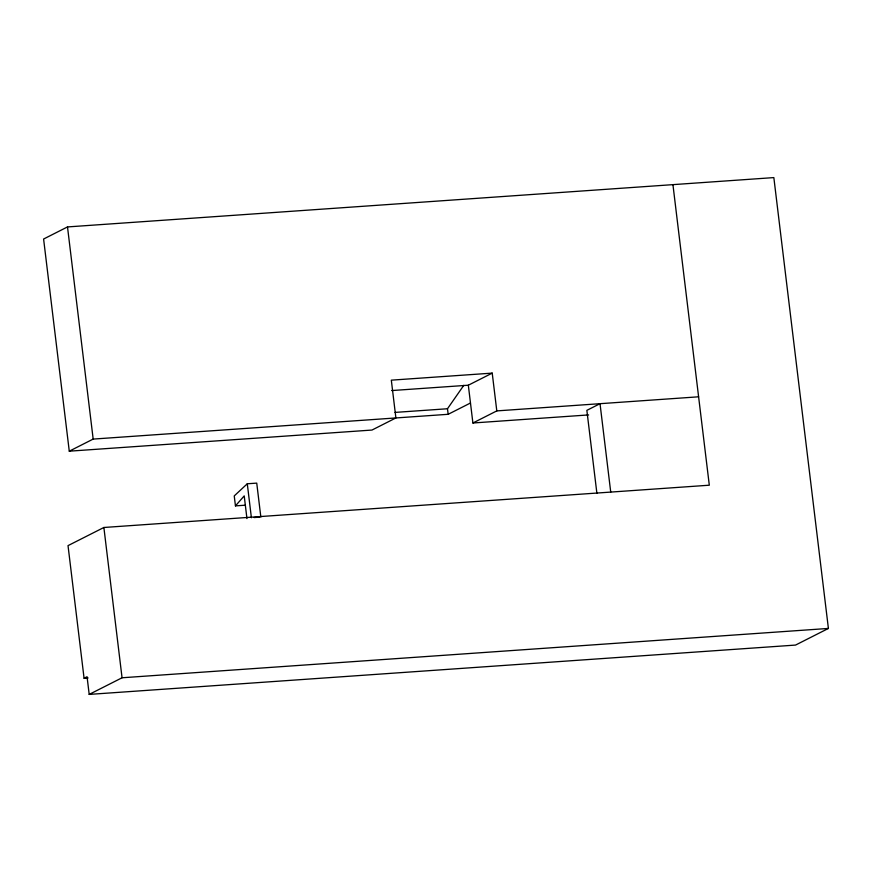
<?xml version="1.0" encoding="UTF-8"?>
<svg xmlns="http://www.w3.org/2000/svg" width="872" height="872" viewBox="0 0 872 872"><rect width="100%" height="100%" fill="white"/><g stroke="black" fill="none" stroke-linecap="round" stroke-linejoin="round"><path stroke-width="1.31" d="M672.933 184.646L709.307 485.203L103.877 527.484L68.027 545.632L84.072 678.242L87.058 676.727L89.195 694.406L795.537 645.073L828.4 628.439L773.846 177.594L67.504 226.927L43.6 239.026L69.27 451.184L93.173 439.085L448.164 414.298L447.489 408.75L463.784 385.348M260.848 517.085L256.739 483.121L247.288 483.775L234.241 495.917L235.451 505.88L244.215 495.906L246.95 518.578M468.329 385.217L492.222 373.118L496.8 410.897L472.897 422.996L468.329 385.217L391.637 390.569M448.164 414.298L470.477 403.006M89.195 694.406L122.058 677.773L828.4 628.439M492.222 373.118L391.321 380.159L395.888 417.95L371.995 430.049L69.27 451.184M395.016 412.412L447.489 408.75M496.8 410.897L698.614 396.804M472.897 422.996L588.6 414.919M235.451 505.88L244.901 505.226M254.101 517.554L259.496 517.172M84.072 678.242L88.105 677.958M610.727 492.091L600.023 403.692L586.856 410.352L596.906 493.399M247.288 483.775L251.398 517.739M67.504 226.927L93.173 439.085M103.877 527.484L122.058 677.773"/></g></svg>
